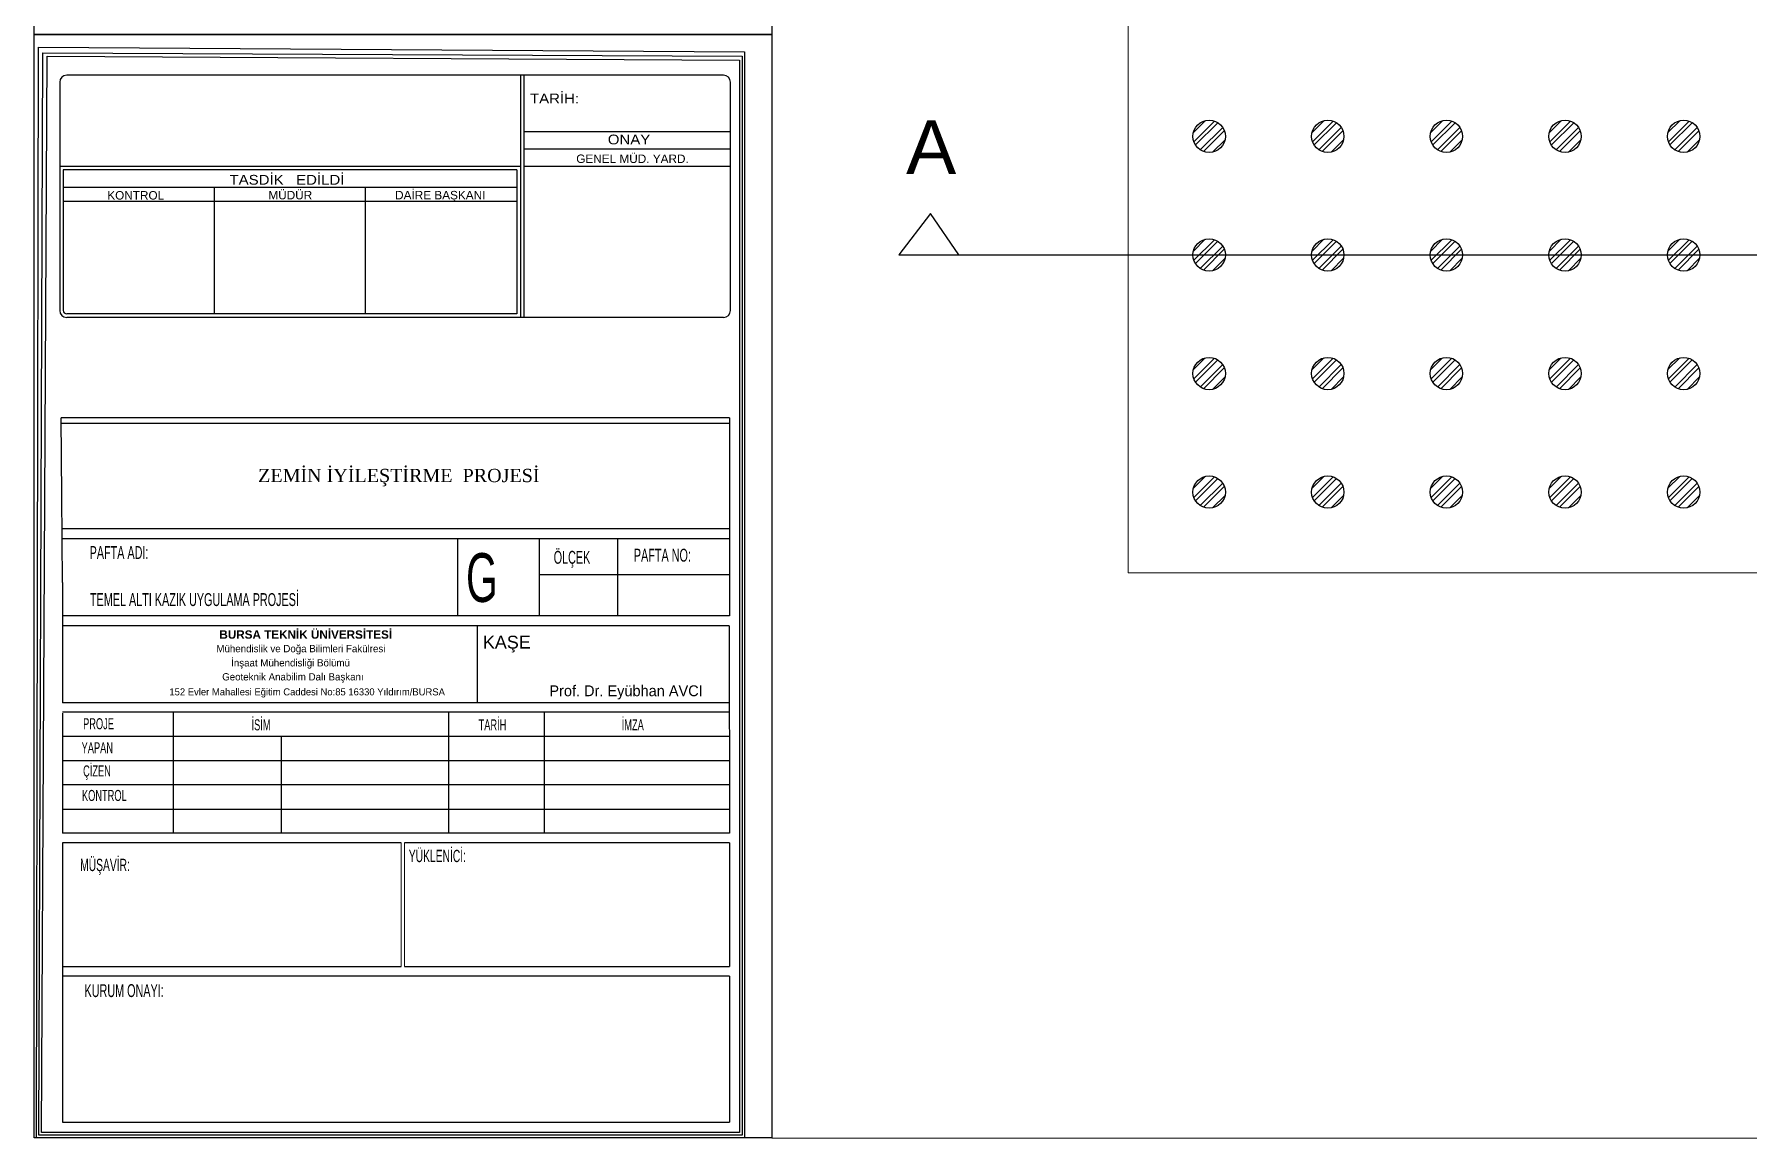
# Model space of a CAD drawing. Header units: millimetres. Extents: x -2888 to 18917, y -816 to 5133.
# Drawn here: x 1096 to 4275, y -816 to 1235 of the extents above; entities that cross this region are included whole.
import ezdxf
from ezdxf.enums import TextEntityAlignment as Align

# ---------------------------------------------------------------- set-up
doc = ezdxf.new("R2010")
doc.units = ezdxf.units.MM
for name, color, linetype, lineweight in [('+ + mdsy.ANTET', 255, 'Continuous', 15), ('A-DIM IN VER', 192, 'Continuous', 0), ('m_yazi', 21, 'Continuous', 13)]:
    doc.layers.add(name, color=color, linetype=linetype, lineweight=lineweight)
for name, color, linetype in [('0-LNS-SHT', 6, 'Continuous'), ('0-TXT-SHT', 8, 'Continuous'), ('CPD_antet2', 190, 'Continuous'), ('KA TARAMA', 7, 'Continuous'), ('su', 5, 'Continuous')]:
    doc.layers.add(name, color=color, linetype=linetype)
doc.styles.add('276_antet$0$Arial', font='arial.ttf')
doc.styles.add('A-Genel 2', font='arialbd.ttf')
doc.styles.add('A_Genel', font='GOTHIC.TTF')
doc.styles.add('BASLIK', font='arial.ttf', dxfattribs={"height": 1.4})
doc.styles.add('MDSY.YAZI 01', font='arial.ttf')
doc.styles.get("Standard").update_dxf_attribs({"font": 'arial.ttf'})

# ---------------------------------------------------------------- blocks, each defined once
blk = doc.blocks.new('ant9')
at = {"layer": '0-LNS-SHT', "color": 7}
for p, q in [((-567.56, 571.21), (-567.56, 441.21)), ((-189.56, 575.21), (-563.56, 575.21)), ((-305.2, 575.21), (-305.2, 437.21)), ((-303.2, 575.21), (-303.2, 437.21)), ((-185.56, 441.21), (-185.56, 571.21)), ((-303.2, 543.21), (-185.59, 543.21)), ((-303.2, 533.21), (-185.59, 533.21)), ((-305.2, 523.21), (-567.56, 523.21)), ((-307.2, 521.21), (-565.56, 521.21)), ((-565.56, 521.21), (-565.56, 441.21)), ((-307.2, 521.21), (-307.2, 439.21)), ((-185.56, 523.21), (-303.2, 523.21)), ((-307.2, 511.21), (-565.56, 511.21)), ((-479.56, 511.21), (-479.56, 439.21)), ((-393.56, 511.21), (-393.56, 439.21)), ((-307.2, 503.21), (-565.56, 503.21)), ((-307.2, 439.21), (-563.56, 439.21)), ((-189.56, 437.21), (-563.56, 437.21))]:
    blk.add_line(p, q, dxfattribs=at)
for centre, start, end in [((-563.56, 571.21), 90, 180), ((-189.56, 571.21), 0, 90), ((-189.56, 441.21), 270, 0)]:
    blk.add_arc(centre, 4, start, end, dxfattribs=at)
at = {"layer": '0-LNS-SHT'}
for radius in [4, 2]:
    blk.add_arc((-563.56, 441.21), radius, 180, 270, dxfattribs=at)
at = {"layer": '0-TXT-SHT', "color": 7, "style": '276_antet$0$Arial', "width": 1.1}
for s, p in [('TARİH:', (-299.74, 559.17)), ('ONAY', (-255.43, 535.81))]:
    blk.add_text(s, height=5.556, dxfattribs=at).set_placement(p)
at = {"layer": '0-TXT-SHT', "color": 7, "style": '276_antet$0$Arial'}
blk.add_text('GENEL MÜD. YARD.', height=4.8, dxfattribs=at).set_placement((-273.4, 525.21))
at = {"layer": '0-TXT-SHT', "color": 7, "style": '276_antet$0$Arial', "width": 1.1}
blk.add_text('TASDİK   EDİLDİ', height=5.5556, dxfattribs=at).set_placement((-438.13, 512.86), align=Align.CENTER)
at = {"layer": '0-TXT-SHT', "color": 7, "style": '276_antet$0$Arial'}
for s, p in [('KONTROL', (-524.27, 504.39)), ('MÜDÜR', (-436.23, 504.5)), ('DAİRE BAŞKANI', (-350.85, 504.5))]:
    blk.add_text(s, height=4.8, dxfattribs=at).set_placement(p, align=Align.CENTER)

msp = doc.modelspace()

# ---------------------------------------------------------------- hatches: boundary and pattern name
at = {"layer": 'KA TARAMA'}
h = msp.add_hatch(dxfattribs=at)
h.set_pattern_fill('ANSI32', color=1, scale=2)
h.set_pattern_definition([(45, (589.373, -3022.36), (-13.470384, 13.470384), []), (45, (598.353, -3022.36), (-13.470384, 13.470384), [])])
h.paths.add_polyline_path([(3244.6417, 1045.4774, 1), (3304.6417, 1045.4774, 1)])
h = msp.add_hatch(dxfattribs=at)
h.set_pattern_fill('ANSI32', color=1, scale=2)
h.set_pattern_definition([(45, (809.373, -3022.36), (-13.470384, 13.470384), []), (45, (818.353, -3022.36), (-13.470384, 13.470384), [])])
h.paths.add_polyline_path([(3464.6417, 1045.4774, 1), (3524.6417, 1045.4774, 1)])
h = msp.add_hatch(dxfattribs=at)
h.set_pattern_fill('ANSI32', color=1, scale=2)
h.set_pattern_definition([(45, (1029.373, -3022.36), (-13.470384, 13.470384), []), (45, (1038.353, -3022.36), (-13.470384, 13.470384), [])])
h.paths.add_polyline_path([(3684.6417, 1045.4774, 1), (3744.6417, 1045.4774, 1)])
h = msp.add_hatch(dxfattribs=at)
h.set_pattern_fill('ANSI32', color=1, scale=2)
h.set_pattern_definition([(45, (1249.373, -3022.36), (-13.470384, 13.470384), []), (45, (1258.353, -3022.36), (-13.470384, 13.470384), [])])
h.paths.add_polyline_path([(3904.6417, 1045.4774, 1), (3964.6417, 1045.4774, 1)])
h = msp.add_hatch(dxfattribs=at)
h.set_pattern_fill('ANSI32', color=1, scale=2)
h.set_pattern_definition([(45, (1469.373, -3022.36), (-13.470384, 13.470384), []), (45, (1478.353, -3022.36), (-13.470384, 13.470384), [])])
h.paths.add_polyline_path([(4124.6417, 1045.4774, 1), (4184.6417, 1045.4774, 1)])
h = msp.add_hatch(dxfattribs=at)
h.set_pattern_fill('ANSI32', color=1, scale=2)
h.set_pattern_definition([(45, (589.373, -3242.36), (-13.470384, 13.470384), []), (45, (598.353, -3242.36), (-13.470384, 13.470384), [])])
h.paths.add_polyline_path([(3244.6417, 825.4774, 1), (3304.6417, 825.4774, 1)])
h = msp.add_hatch(dxfattribs=at)
h.set_pattern_fill('ANSI32', color=1, scale=2)
h.set_pattern_definition([(45, (809.373, -3242.36), (-13.470384, 13.470384), []), (45, (818.353, -3242.36), (-13.470384, 13.470384), [])])
h.paths.add_polyline_path([(3464.6417, 825.4774, 1), (3524.6417, 825.4774, 1)])
h = msp.add_hatch(dxfattribs=at)
h.set_pattern_fill('ANSI32', color=1, scale=2)
h.set_pattern_definition([(45, (1029.373, -3242.36), (-13.470384, 13.470384), []), (45, (1038.353, -3242.36), (-13.470384, 13.470384), [])])
h.paths.add_polyline_path([(3684.6417, 825.4774, 1), (3744.6417, 825.4774, 1)])
h = msp.add_hatch(dxfattribs=at)
h.set_pattern_fill('ANSI32', color=1, scale=2)
h.set_pattern_definition([(45, (1249.373, -3242.36), (-13.470384, 13.470384), []), (45, (1258.353, -3242.36), (-13.470384, 13.470384), [])])
h.paths.add_polyline_path([(3904.6417, 825.4774, 1), (3964.6417, 825.4774, 1)])
h = msp.add_hatch(dxfattribs=at)
h.set_pattern_fill('ANSI32', color=1, scale=2)
h.set_pattern_definition([(45, (1469.373, -3242.36), (-13.470384, 13.470384), []), (45, (1478.353, -3242.36), (-13.470384, 13.470384), [])])
h.paths.add_polyline_path([(4124.6417, 825.4774, 1), (4184.6417, 825.4774, 1)])
h = msp.add_hatch(dxfattribs=at)
h.set_pattern_fill('ANSI32', color=1, scale=2)
h.set_pattern_definition([(45, (589.373, -3462.36), (-13.470384, 13.470384), []), (45, (598.353, -3462.36), (-13.470384, 13.470384), [])])
h.paths.add_polyline_path([(3244.6417, 605.4774, 1), (3304.6417, 605.4774, 1)])
h = msp.add_hatch(dxfattribs=at)
h.set_pattern_fill('ANSI32', color=1, scale=2)
h.set_pattern_definition([(45, (809.373, -3462.36), (-13.470384, 13.470384), []), (45, (818.353, -3462.36), (-13.470384, 13.470384), [])])
h.paths.add_polyline_path([(3464.6417, 605.4774, 1), (3524.6417, 605.4774, 1)])
h = msp.add_hatch(dxfattribs=at)
h.set_pattern_fill('ANSI32', color=1, scale=2)
h.set_pattern_definition([(45, (1029.373, -3462.36), (-13.470384, 13.470384), []), (45, (1038.353, -3462.36), (-13.470384, 13.470384), [])])
h.paths.add_polyline_path([(3684.6417, 605.4774, 1), (3744.6417, 605.4774, 1)])
h = msp.add_hatch(dxfattribs=at)
h.set_pattern_fill('ANSI32', color=1, scale=2)
h.set_pattern_definition([(45, (1249.373, -3462.36), (-13.470384, 13.470384), []), (45, (1258.353, -3462.36), (-13.470384, 13.470384), [])])
h.paths.add_polyline_path([(3904.6417, 605.4774, 1), (3964.6417, 605.4774, 1)])
h = msp.add_hatch(dxfattribs=at)
h.set_pattern_fill('ANSI32', color=1, scale=2)
h.set_pattern_definition([(45, (1469.373, -3462.36), (-13.470384, 13.470384), []), (45, (1478.353, -3462.36), (-13.470384, 13.470384), [])])
h.paths.add_polyline_path([(4124.6417, 605.4774, 1), (4184.6417, 605.4774, 1)])
h = msp.add_hatch(dxfattribs=at)
h.set_pattern_fill('ANSI32', color=1, scale=2)
h.set_pattern_definition([(45, (589.373, -3682.36), (-13.470384, 13.470384), []), (45, (598.353, -3682.36), (-13.470384, 13.470384), [])])
h.paths.add_polyline_path([(3244.6417, 385.4774, 1), (3304.6417, 385.4774, 1)])
h = msp.add_hatch(dxfattribs=at)
h.set_pattern_fill('ANSI32', color=1, scale=2)
h.set_pattern_definition([(45, (809.373, -3682.36), (-13.470384, 13.470384), []), (45, (818.353, -3682.36), (-13.470384, 13.470384), [])])
h.paths.add_polyline_path([(3464.6417, 385.4774, 1), (3524.6417, 385.4774, 1)])
h = msp.add_hatch(dxfattribs=at)
h.set_pattern_fill('ANSI32', color=1, scale=2)
h.set_pattern_definition([(45, (1029.373, -3682.36), (-13.470384, 13.470384), []), (45, (1038.353, -3682.36), (-13.470384, 13.470384), [])])
h.paths.add_polyline_path([(3684.6417, 385.4774, 1), (3744.6417, 385.4774, 1)])
h = msp.add_hatch(dxfattribs=at)
h.set_pattern_fill('ANSI32', color=1, scale=2)
h.set_pattern_definition([(45, (1249.373, -3682.36), (-13.470384, 13.470384), []), (45, (1258.353, -3682.36), (-13.470384, 13.470384), [])])
h.paths.add_polyline_path([(3904.6417, 385.4774, 1), (3964.6417, 385.4774, 1)])
h = msp.add_hatch(dxfattribs=at)
h.set_pattern_fill('ANSI32', color=1, scale=2)
h.set_pattern_definition([(45, (1469.373, -3682.36), (-13.470384, 13.470384), []), (45, (1478.353, -3682.36), (-13.470384, 13.470384), [])])
h.paths.add_polyline_path([(4124.6417, 385.4774, 1), (4184.6417, 385.4774, 1)])

# ---------------------------------------------------------------- linework, layer by layer
at = {"layer": '+ + mdsy.ANTET', "lineweight": -3}
for p, q in [((2385.1389, 523.2601), (1145.8853, 523.2601)), ((1146.9228, 378.3256), (1145.8853, 523.2601)), ((2385.1389, 513.005), (1145.8853, 513.005)), ((1148.141, 217.5556), (1146.9228, 378.3256)), ((2385.1389, 317.2493), (1147.3856, 317.2493)), ((2385.1389, 298.7968), (1147.5254, 298.7968)), ((1880.9351, 298.7968), (1880.9351, 156.1071)), ((2031.9994, 298.7968), (2031.9994, 156.1071)), ((2177.271, 298.7968), (2177.271, 156.1071)), ((2385.1389, 231.9114), (2031.9994, 231.9114)), ((1148.141, 217.5556), (1148.141, -5.226)), ((2385.1389, 156.1071), (1148.141, 156.1071)), ((2384.7716, 137.6546), (1148.141, 137.6546)), ((1916.8565, 137.6546), (1916.8565, -5.226)), ((2384.7716, -5.226), (1148.0054, -5.226)), ((2385.1389, -23.1153), (1148.141, -23.1153)), ((1148.141, -24.7206), (1148.141, -247.4447)), ((1353.2237, -23.1153), (1353.2237, -247.4447)), ((1863.6878, -23.1153), (1863.6878, -247.4447)), ((2041.1672, -23.1153), (2041.1672, -247.4447)), ((2385.1389, -67.9812), (1148.141, -67.9812)), ((1553.5217, -67.9812), (1553.5217, -247.4447)), ((1353.2237, -112.8471), (1148.141, -112.8471)), ((2385.1389, -112.8471), (1353.2237, -112.8471)), ((1353.2237, -157.713), (1148.141, -157.713)), ((2385.1389, -157.713), (1353.2237, -157.713)), ((1148.141, -202.5788), (2385.1389, -202.5788)), ((2385.1389, -247.4447), (1148.141, -247.4447)), ((1148.141, -265.3915), (1148.141, -783.5076)), ((1776.4584, -265.3915), (1148.141, -265.3915)), ((2385.1389, -265.3915), (1782.4407, -265.3915)), ((1148.141, -494.4162), (1776.4584, -494.4162)), ((1782.4407, -494.4162), (2385.1389, -494.4162)), ((2385.1389, -512.363), (1148.141, -512.363)), ((1148.141, -783.5076), (2385.1389, -783.5076))]:
    msp.add_line(p, q, dxfattribs=at)
at = {"layer": '+ + mdsy.ANTET'}
for p, q in [((1776.4584, -494.4162), (1776.4584, -265.3915)), ((1782.4407, -494.4162), (1782.4407, -265.3915))]:
    msp.add_line(p, q, dxfattribs=at)
at = {"layer": '+ + mdsy.ANTET', "lineweight": -3}
for points in [[(2385.1389, 523.2601), (2385.1389, 156.1071)], [(2384.7716, 137.6546), (2385.1389, -247.4447)], [(2385.1389, -265.3915), (2385.1389, -494.4162)], [(2385.1389, -512.363), (2385.1389, -783.5076)]]:
    msp.add_lwpolyline(points, dxfattribs=at)
at = {"color": 8}
for p, q in [((2757.8242, 902.4792), (2698.9232, 825.4774)), ((2810.622, 825.4774), (2757.8242, 902.4792)), ((2698.9232, 825.4774), (7117.1927, 825.4774))]:
    msp.add_line(p, q, dxfattribs=at)
at = {"color": 1}
for centre in [(3274.6417, 1045.4774), (3494.6417, 1045.4774), (3714.6417, 1045.4774), (3934.6417, 1045.4774), (4154.6417, 1045.4774), (3274.6417, 825.4774), (3494.6417, 825.4774), (3714.6417, 825.4774), (3934.6417, 825.4774), (4154.6417, 825.4774), (3274.6417, 605.4774), (3494.6417, 605.4774), (3714.6417, 605.4774), (3934.6417, 605.4774), (4154.6417, 605.4774), (3274.6417, 385.4774), (3494.6417, 385.4774), (3714.6417, 385.4774), (3934.6417, 385.4774), (4154.6417, 385.4774)]:
    msp.add_circle(centre, 30, dxfattribs=at)
at = {"layer": 'A-DIM IN VER', "color": 2, "ltscale": 0.01}
msp.add_lwpolyline([(6724.6419, 3835.4774), (3124.6417, 3835.4774), (3124.6417, 235.4772), (6724.6416, 235.4775), (6724.6416, 3835.4774)], dxfattribs=at)
at = {"layer": 'A-DIM IN VER', "ltscale": 0.01}
msp.add_lwpolyline([(6724.6416, 3835.4774), (3124.6417, 3835.4774), (3124.6417, 235.4772), (6724.6419, 235.4772), (6724.6419, 3835.4774)], dxfattribs=at)
at = {"layer": 'CPD_antet2', "ltscale": 0.1}
for points in [[(2463.5611, -812.5803), (18916.8534, -816.106), (18908.9418, 5132.632), (2463.5611, 5107.77)], [(2463.5611, 2895.0621), (2463.5611, 2895.0621), (2463.5611, 1234.3397), (1095.8119, 1234.3397), (1095.8119, 2895.0621), (1095.8119, 5103.7342), (2463.5611, 5103.7342)], [(2463.5611, -583.0878), (2463.5611, -583.0878), (2463.5611, -812.5803), (1095.8119, -812.5803), (1095.8119, -583.0878), (1095.8119, 1234.3397), (2463.5611, 1234.3397)]]:
    msp.add_lwpolyline(points, close=True, dxfattribs=at)
at = {"layer": 'su'}
for points in [[(1103.4446, 1210.7916), (2413.1778, 1202.1264), (2413.1778, -812.5803), (1099.6773, -812.5803)], [(1111.5229, 1200.2221), (2408.2929, 1194.2084), (2408.2929, -807.6955), (1104.4394, -807.6955)], [(1119.6065, 1194.3865), (2403.4081, 1186.8421), (2403.4081, -802.8107), (1109.1961, -802.8107)]]:
    msp.add_lwpolyline(points, close=True, dxfattribs=at)

# ---------------------------------------------------------------- block references
at = {"layer": '+ + mdsy.ANTET', "lineweight": -3, "xscale": 3.256545599999999, "yscale": 3.256545599999999, "zscale": 3.256545599999999}
msp.add_blockref('ant9', (2991.2225, -714.2563), dxfattribs=at)

# ---------------------------------------------------------------- texts
for s, height, style, p in [('BURSA TEKNİK ÜNİVERSİTESİ', 15.519493, 'A-Genel 2', (1439.0292, 113.4597)), ('Mühendislik ve Doğa Bilimleri Fakülresi', 13.471782, 'A_Genel', (1433.5614, 88.348)), ('İnşaat Mühendisliği Bölümü', 13.471782, 'A_Genel', (1460.9135, 62.0049)), ('Geoteknik Anabilim Dalı Başkanı', 13.471782, 'A_Genel', (1444.2781, 36.0359)), ('152 Evler Mahallesi Eğitim Caddesi No:85 16330 Yıldırım/BURSA', 13.094572, 'A_Genel', (1346.3675, 8.2633)), ('Prof. Dr. Eyübhan AVCI', 20.142226, 'A_Genel', (2051.0244, 6.7708))]:
    msp.add_text(s, height=height, dxfattribs=dict(style=style)).set_placement(p)
at = {"color": 8, "insert": (2712.463, 1075.5363), "char_height": 100, "attachment_point": 1}
msp.add_mtext_dynamic_manual_height_columns('A', width=245.972704, gutter_width=12.5, heights=[0], dxfattribs=at)
at = {"color": 5, "insert": (1771.8325, 412.3035), "char_height": 24.634116, "width": 1182.407213, "attachment_point": 5}
msp.add_mtext('{\\fTimes New Roman|b0|i0|c162|p18;\\C256;ZEMİN İYİLEŞTİRME  PROJESİ}', dxfattribs=at)
at = {"insert": (1927.7557, 118.9944), "char_height": 23.797568, "width": 203.979152, "attachment_point": 1}
msp.add_mtext('{\\fArial|b0|i0|c162|p34;KAŞE}', dxfattribs=at)
at = {"layer": 'm_yazi', "width": 0.6}
for s, height, style, p in [('PAFTA ADI:', 23.90323, 'MDSY.YAZI 01', (1198.4178, 261.3937)), ('G', 90.452, 'MDSY.YAZI 01', (1896.4991, 181.6904)), ('ÖLÇEK', 23.90323, 'MDSY.YAZI 01', (2059.0663, 252.5172)), ('PAFTA NO:', 23.90323, 'MDSY.YAZI 01', (2207.7642, 256.4673)), ('TEMEL ALTI KAZIK UYGULAMA PROJESİ ', 23.903228, 'MDSY.YAZI 01', (1199.1341, 174.0908)), ('İSİM', 20.48848, 'BASLIK', (1498.6947, -56.5734)), ('TARİH', 20.48848, 'BASLIK', (1919.7869, -56.5734)), ('İMZA', 20.48848, 'BASLIK', (2185.1686, -56.5734)), ('PROJE', 20.48848, 'BASLIK', (1186.3409, -54.5583)), ('YAPAN', 20.48848, 'BASLIK', (1183.5623, -99.034)), ('ÇİZEN', 20.48848, 'BASLIK', (1186.3409, -142.0867)), ('KONTROL', 20.48848, 'BASLIK', (1184.2167, -187.6109)), ('YÜKLENİCİ:', 22.76498, 'MDSY.YAZI 01', (1790.3489, -301.0135)), ('MÜŞAVİR:', 22.76498, 'MDSY.YAZI 01', (1180.8513, -317.6533)), ('KURUM ONAYI:', 23.903228, 'MDSY.YAZI 01', (1188.972, -551.3963))]:
    msp.add_text(s, height=height, dxfattribs=dict(at, style=style)).set_placement(p)

doc.saveas('drawing.dxf')
